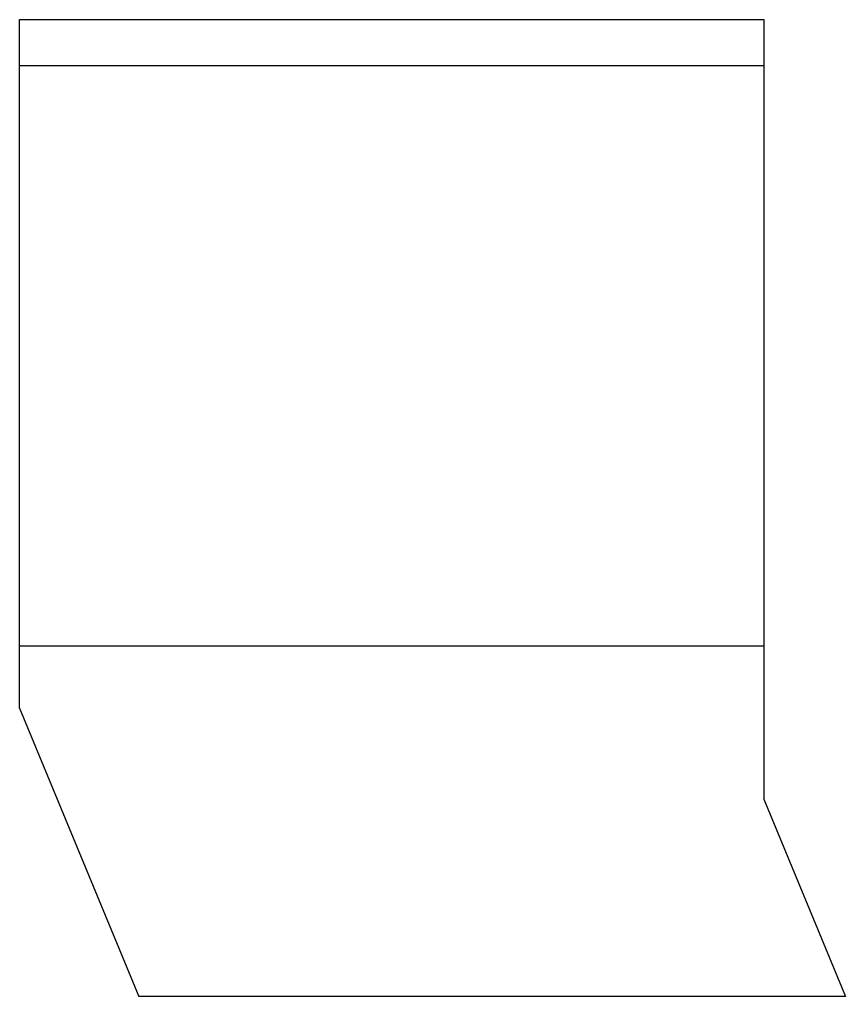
# Model space of a CAD drawing. Header units: millimetres. Extents: x 4220 to 8171, y -11676 to -7000.
import ezdxf

# ---------------------------------------------------------------- set-up
doc = ezdxf.new("R2010")
doc.units = ezdxf.units.MM
doc.layers.add('plate03', color=1, linetype='Continuous')
doc.layers.add('plate04', color=6, linetype='Continuous')

msp = doc.modelspace()

# ---------------------------------------------------------------- linework, layer by layer
at = {"layer": 'plate03'}
for p, q in [((4220, -7220), (7780, -7220)), ((4220, -10296.4), (4220, -7220)), ((7780, -7220), (7780, -10732.1)), ((4220, -10296.4), (4791.4, -11675.8)), ((7780, -10732.1), (8170.9, -11675.8)), ((8170.9, -11675.8), (4791.4, -11675.8))]:
    msp.add_line(p, q, dxfattribs=at)
at = {"layer": 'plate04'}
for p, q in [((4220, -10000), (4220, -7000)), ((4220, -7000), (7780, -7000)), ((7780, -7000), (7780, -10000)), ((7780, -10000), (4220, -10000))]:
    msp.add_line(p, q, dxfattribs=at)

doc.saveas('drawing.dxf')
